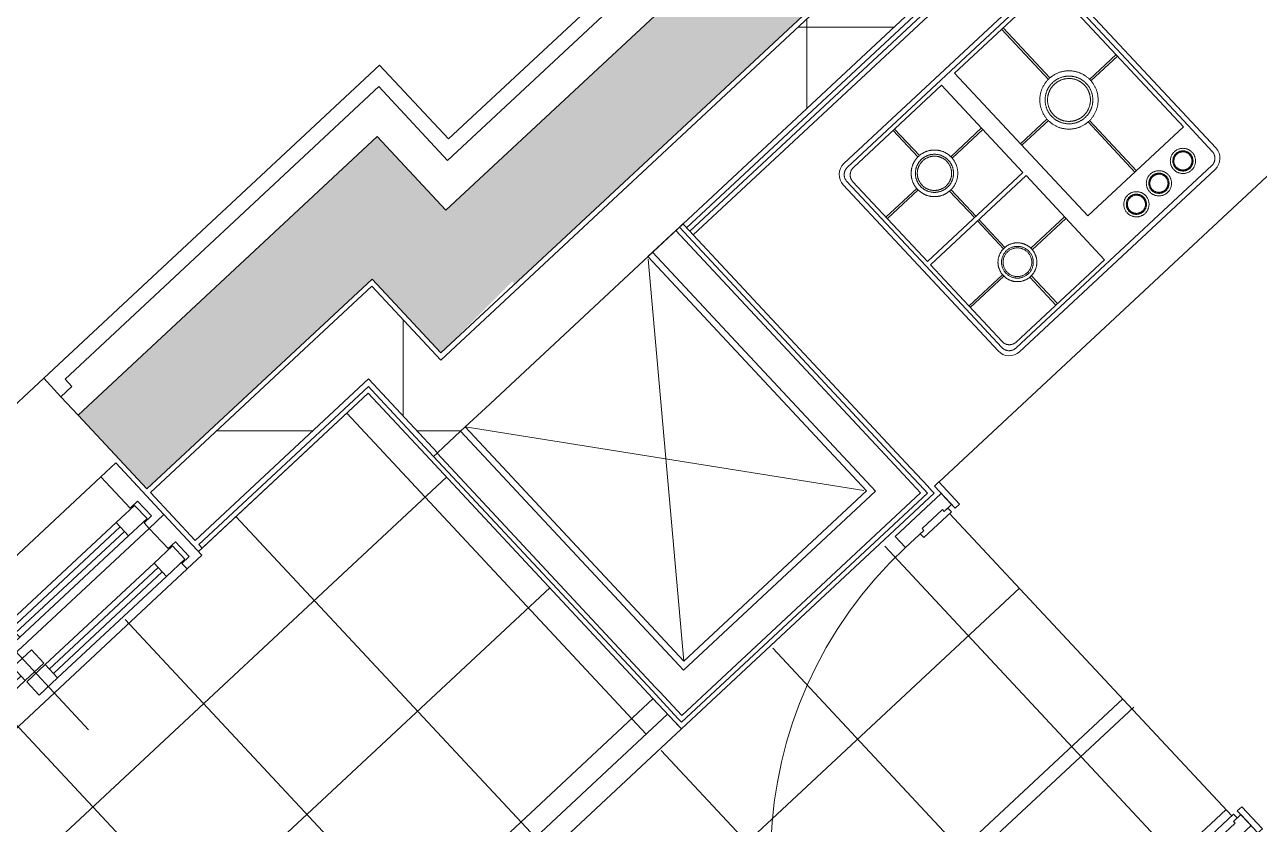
# Model space of a CAD drawing. Header units: millimetres. Extents: x -71377 to 516042, y -145869 to 441446.
# Drawn here: x 219065 to 221511, y 181467 to 183052 of the extents above; entities that cross this region are included whole.
import ezdxf

# ---------------------------------------------------------------- set-up
doc = ezdxf.new("R2010")
doc.units = ezdxf.units.MM
doc.header["$LTSCALE"] = 1000
doc.linetypes.add('_점선_S_', pattern=[1.6, 0.8, -0.8])
doc.linetypes.add('_점선_XS_', pattern=[1.15, 0.6, -0.55])
for name, color, linetype, lineweight in [('A-door', 4, 'Continuous', 5), ('A-door-hdln', 8, 'Continuous', 5), ('A-ele-8', 8, 'Continuous', 5), ('A-fnsh', 5, 'Continuous', 5), ('A-fnsh-4', 4, 'Continuous', 5), ('A-fnsh_7', 7, 'Continuous', 5), ('A-furn', 6, 'Continuous', 5), ('A-furn-hdln', 8, '_점선_XS_', 5), ('A-glas', 5, 'Continuous', 5), ('A-hat', 251, 'Continuous', 5), ('A-insu', 251, 'Continuous', 5), ('A-wind', 4, 'Continuous', 5), ('A-wind-hdln', 8, 'Continuous', 5), ('A_cwall', 2, 'Continuous', 5), ('A_fnsh', 5, 'Continuous', 5), ('A_fnsh-4', 4, 'Continuous', 5), ('AA_발코니선', 4, '_점선_S_', 5), ('AA_오픈', 8, '_점선_S_', 5)]:
    doc.layers.add(name, color=color, linetype=linetype, lineweight=lineweight)
pattern_1 = [(0, (-96985.9, -23353.2), (0, 800), []), (90, (-96985.9, -23353.2), (-800, 5e-14), [])]

# ---------------------------------------------------------------- blocks, each defined once
blk = doc.blocks.new('3D_주방_하부장_ㅡ자형_ - _A_주방_59A_-1939500-지반층 배치도')
at = {"layer": 'A-furn'}
for p, q in [((141.2, 1648.7), (-1268.8, 1648.7)), ((-1268.8, 1648.7), (141.2, 1648.7)), ((-953.8, 1538.7), (-423.8, 1538.7)), ((-983.8, 1058.7), (-983.8, 1508.7)), ((-393.8, 1508.7), (-393.8, 1058.7)), ((-423.8, 1028.7), (-953.8, 1028.7)), ((-1246.8, 948.7), (1951.2, 948.7)), ((1951.2, 948.7), (-1246.8, 948.7))]:
    blk.add_line(p, q, dxfattribs=at)
for centre, start, end in [((-953.8, 1508.7), 90, 180), ((-953.8, 1058.7), 180, 270), ((-423.8, 1058.7), 270, 360)]:
    blk.add_arc(centre, 30, start, end, dxfattribs=at)
at = {"layer": 'A-furn-hdln'}
for p, q in [((-659.8, 1528.7), (-953.8, 1528.7)), ((-945.4, 1520.3), (-706.3, 1520.3)), ((-837.9, 1448.3), (-837.9, 1520.3)), ((-833.9, 1448.3), (-833.9, 1520.3)), ((-706.3, 1520.3), (-706.3, 1284)), ((-432.2, 1520.3), (-671.3, 1520.3)), ((-671.3, 1520.3), (-671.3, 1133.2)), ((-423.8, 1528.7), (-659.8, 1528.7)), ((-543.8, 1384.5), (-543.8, 1520.3)), ((-539.8, 1384.5), (-539.8, 1520.3)), ((-973.8, 1279.6), (-973.8, 1508.7)), ((-965.4, 1284), (-965.4, 1500.3)), ((-412.2, 1133.2), (-412.2, 1500.3)), ((-403.8, 1128.8), (-403.8, 1508.7)), ((-882, 1404.2), (-965.4, 1404.2)), ((-882, 1400.2), (-965.4, 1400.2)), ((-789.7, 1404.2), (-706.3, 1404.2)), ((-789.7, 1400.2), (-706.3, 1400.2)), ((-837.9, 1356), (-837.9, 1284)), ((-833.9, 1356), (-833.9, 1284)), ((-599.5, 1328.8), (-671.3, 1328.8)), ((-599.5, 1324.8), (-671.3, 1324.8)), ((-484.1, 1328.8), (-412.2, 1328.8)), ((-484.1, 1324.8), (-412.2, 1324.8)), ((-973.8, 1058.7), (-973.8, 1279.6)), ((-706.3, 1284), (-965.4, 1284)), ((-965.4, 1067.1), (-965.4, 1275.2)), ((-965.4, 1275.2), (-706.3, 1275.2)), ((-837.9, 1199.6), (-837.9, 1275.2)), ((-833.9, 1199.6), (-833.9, 1275.2)), ((-706.3, 1275.2), (-706.3, 1047.1)), ((-543.8, 1269), (-543.8, 1133.2)), ((-539.8, 1269), (-539.8, 1133.2)), ((-874.3, 1163.2), (-965.4, 1163.2)), ((-874.3, 1159.2), (-965.4, 1159.2)), ((-797.4, 1163.2), (-706.3, 1163.2)), ((-797.4, 1159.2), (-706.3, 1159.2)), ((-671.3, 1133.2), (-412.2, 1133.2)), ((-403.8, 1058.7), (-403.8, 1128.8)), ((-837.9, 1122.7), (-837.9, 1047.1)), ((-833.9, 1122.7), (-833.9, 1047.1)), ((-953.8, 1038.7), (-659.8, 1038.7)), ((-706.3, 1047.1), (-945.4, 1047.1)), ((-659.8, 1038.7), (-423.8, 1038.7))]:
    blk.add_line(p, q, dxfattribs=at)
for centre, radius in [((-835.9, 1402.2), 46.2), ((-835.9, 1402.2), 37.8), ((-835.9, 1402.2), 34), ((-541.8, 1326.8), 57.8), ((-541.8, 1326.8), 47.3), ((-541.8, 1326.8), 42.5), ((-835.9, 1161.2), 38.5), ((-835.9, 1161.2), 38.5), ((-835.9, 1161.2), 31.5), ((-835.9, 1161.2), 28.4), ((-585.1, 1084.4), 25), ((-585.1, 1084.4), 20), ((-585.1, 1084.4), 18), ((-524.1, 1084.4), 25), ((-524.1, 1084.4), 20), ((-524.1, 1084.4), 18), ((-459.1, 1084.4), 25), ((-459.1, 1084.4), 20), ((-459.1, 1084.4), 18)]:
    blk.add_circle(centre, radius, dxfattribs=at)
for centre, start, end in [((-953.8, 1508.7), 90, 180), ((-945.4, 1500.3), 90, 180), ((-953.8, 1058.7), 180, 270), ((-945.4, 1067.1), 180, 270), ((-423.8, 1058.7), 270, 360)]:
    blk.add_arc(centre, 20, start, end, dxfattribs=at)
blk = doc.blocks.new('세대외여닫이문 - _A_ABS_9x23-V41-지반층 배치도')
at = {"layer": 'A-door'}
for p, q in [((-470, 77), (-410, 77)), ((-470, 65), (-470, 77)), ((-410, 77), (-410, 65)), ((410, 77), (470, 77)), ((410, 65), (410, 77)), ((470, 77), (470, 65)), ((-410, 65), (-470, 65)), ((-450, 65), (-420, 65)), ((-450, -60), (-450, 65)), ((-420, 65), (-420, 45)), ((-420, 45), (-420, 55)), ((-420, 55), (-410, 55)), ((-410, 55), (-410, -20)), ((470, 65), (410, 65)), ((410, 55), (420, 55)), ((410, -20), (410, 55)), ((420, 65), (450, 65)), ((420, 45), (420, 65)), ((420, 55), (420, 45)), ((450, 65), (450, -60)), ((-425, 45), (-425, -10)), ((-420, 45), (-425, 45)), ((-425, 45), (-420, 45)), ((-425, -10), (-425, 45)), ((420, 45), (425, 45)), ((425, 45), (420, 45)), ((425, 45), (425, -10)), ((425, -10), (425, 45)), ((-425, -10), (-420, -10)), ((-420, -10), (-425, -10)), ((-420, -10), (-420, -60)), ((-420, -20), (-420, -10)), ((-410, -20), (-420, -20)), ((420, -20), (410, -20)), ((420, -10), (420, -20)), ((425, -10), (420, -10)), ((420, -10), (425, -10)), ((420, -60), (420, -10)), ((-420, -60), (-450, -60)), ((380, -60), (380, -900)), ((380, -60), (420, -60)), ((420, -60), (420, -900)), ((450, -60), (420, -60)), ((380, -900), (420, -900))]:
    blk.add_line(p, q, dxfattribs=at)
at = {"layer": 'A-door-hdln'}
for p, q in [((-420, 45), (-420, 65)), ((-420, 55), (-420, 45)), ((-410, 55), (-420, 55)), ((420, 55), (410, 55)), ((420, 65), (420, 45)), ((-425, 45), (-420, 45)), ((-420, 45), (-425, 45)), ((425, 45), (420, 45)), ((420, 45), (425, 45)), ((-420, -10), (-425, -10)), ((-425, -10), (-420, -10)), ((-420, -60), (-420, -10)), ((-420, -10), (-420, -20)), ((-420, -20), (-410, -20)), ((410, -20), (420, -20)), ((420, -10), (425, -10)), ((420, -20), (420, -10)), ((420, -10), (420, -60)), ((425, -10), (420, -10)), ((320, -820), (320, -640)), ((320, -640), (340, -640)), ((340, -640), (340, -800)), ((480, -640), (460, -640)), ((460, -640), (460, -800)), ((480, -820), (480, -640)), ((370, -780), (380, -780)), ((370, -840), (370, -780)), ((380, -780), (380, -840)), ((420, -780), (420, -840)), ((430, -780), (420, -780)), ((430, -840), (430, -780)), ((340, -800), (370, -800)), ((460, -800), (430, -800)), ((370, -820), (320, -820)), ((430, -820), (480, -820)), ((380, -840), (370, -840)), ((420, -840), (430, -840))]:
    blk.add_line(p, q, dxfattribs=at)
blk.add_arc((420, -60), 840, 180, 270, dxfattribs=at)
blk = doc.blocks.new('미서기창__이중창_ - _A_PW_8X6-2150790-지반층 배치도')
at = {"layer": 'A-glas'}
for p, q in [((-320, 66), (-25, 66)), ((-320, 54), (-25, 54)), ((25, 26), (320, 26)), ((25, 14), (320, 14)), ((-320, -44), (-25, -44)), ((-320, -56), (-25, -56)), ((25, -84), (320, -84)), ((25, -96), (320, -96))]:
    blk.add_line(p, q, dxfattribs=at)
at = {"layer": 'A-wind'}
for p, q in [((-400, -15), (-400, 95)), ((-400, 95), (-360, 95)), ((-360, 80), (-380, 80)), ((-380, 80), (-380, 40)), ((-320, 78), (-370, 78)), ((-370, 78), (-370, 42)), ((-360, 95), (-360, 80)), ((-320, 42), (-320, 78)), ((25, 78), (-25, 78)), ((-25, 78), (-25, 42)), ((25, 42), (25, 78)), ((400, 95), (360, 95)), ((360, 95), (360, 40)), ((400, -15), (400, 95)), ((-380, 40), (-360, 40)), ((-370, 42), (-320, 42)), ((-360, 40), (-360, -15)), ((-25, 42), (25, 42)), ((25, 38), (-25, 38)), ((-25, 38), (-25, 2)), ((25, 2), (25, 38)), ((370, 38), (320, 38)), ((320, 38), (320, 2)), ((360, 40), (380, 40)), ((370, 2), (370, 38)), ((380, 40), (380, 0)), ((-25, 2), (25, 2)), ((320, 2), (370, 2)), ((380, 0), (360, 0)), ((360, 0), (360, -15)), ((-360, -15), (-400, -15)), ((-400, -15), (-400, -155)), ((-360, -30), (-360, -15)), ((400, -15), (360, -15)), ((360, -15), (360, -70)), ((400, -155), (400, -15)), ((-380, -70), (-380, -30)), ((-380, -30), (-360, -30)), ((-320, -32), (-370, -32)), ((-370, -32), (-370, -68)), ((-320, -68), (-320, -32)), ((25, -32), (-25, -32)), ((-25, -32), (-25, -68)), ((25, -68), (25, -32)), ((-360, -70), (-380, -70)), ((-370, -68), (-320, -68)), ((-360, -155), (-360, -70)), ((-25, -68), (25, -68)), ((25, -72), (-25, -72)), ((-25, -72), (-25, -108)), ((25, -108), (25, -72)), ((370, -72), (320, -72)), ((320, -72), (320, -108)), ((360, -70), (380, -70)), ((370, -108), (370, -72)), ((380, -70), (380, -110)), ((-25, -108), (25, -108)), ((320, -108), (370, -108)), ((380, -110), (360, -110)), ((360, -110), (360, -155)), ((-400, -155), (-360, -155)), ((360, -155), (400, -155))]:
    blk.add_line(p, q, dxfattribs=at)
at = {"layer": 'A-wind-hdln'}
for p, q in [((0, -255), (0, 195)), ((360, 95), (-360, 95)), ((-320, 78), (-25, 78)), ((-320, 42), (-25, 42)), ((25, 38), (320, 38)), ((25, 2), (320, 2)), ((360, -15), (-360, -15)), ((-320, -32), (-25, -32)), ((-320, -68), (-25, -68)), ((25, -72), (320, -72)), ((25, -108), (320, -108)), ((-360, -155), (360, -155))]:
    blk.add_line(p, q, dxfattribs=at)
blk = doc.blocks.new('대장2_59A_1층_rvt-5-지반층 배치도')
at = {"layer": 'A-hat'}
h = blk.add_hatch(dxfattribs=at)
h.set_pattern_fill('FP_45', color=256, style=0, pattern_type=2)
h.set_pattern_definition(pattern_1)
h.paths.add_polyline_path([(-42977.4, -85010.7), (-41562.3, -83691), (-41650.9, -83595.9), (-43066.1, -84915.6)])
h.paths.add_polyline_path([(-40830.9, -83009), (-40216.6, -82436.1), (-40305.2, -82341), (-40919.6, -82913.9)])
h = blk.add_hatch(dxfattribs=at)
h.set_pattern_fill('FP_45', color=256, style=0, pattern_type=2)
h.set_pattern_definition(pattern_1)
h.paths.add_polyline_path([(-43072.5, -85099.3), (-42977.4, -85010.7), (-43202.5, -84769.3), (-43297.6, -84858), (-43208.9, -84953)])
h = blk.add_hatch(dxfattribs=at)
h.set_pattern_fill('FP_45', color=256, style=0, pattern_type=2)
h.set_pattern_definition(pattern_1)
h.paths.add_polyline_path([(-44474.1, -86132.9), (-44152.3, -85832.8), (-44241, -85737.7), (-44562.8, -86037.8)])
h.paths.add_polyline_path([(-43552.6, -85273.6), (-43208.9, -84953), (-43297.6, -84858), (-43641.3, -85178.5)])
h = blk.add_hatch(dxfattribs=at)
h.set_pattern_fill('FP_112', color=256, style=0, pattern_type=2)
h.set_pattern_definition([(313, (-43161.4, -86125.67), (219.406, 204.6), []), (43, (-43161.4, -86125.67), (-204.6, 219.406), [])])
h.paths.add_polyline_path([(-43097.9, -87447.5), (-42615.2, -86997.3), (-42778.9, -86821.8), (-42457.1, -86521.7), (-42982.2, -85958.6), (-42616.5, -85617.6), (-43209.9, -84981.3), (-44380.1, -86072.5), (-43099.6, -87445.7)])
h = blk.add_hatch(dxfattribs=at)
h.set_pattern_fill('FP_113', color=256, style=0, pattern_type=2)
h.set_pattern_definition([(43, (-42289.53, -86180.9), (-204.6, 219.406), []), (133, (-42289.53, -86180.9), (-219.406, -204.6), [])])
h.paths.add_polyline_path([(-42585.9, -86970.1), (-41488.9, -85947.1), (-41516.2, -85904.1), (-41468.7, -85873.5), (-41461.3, -85866.6), (-41471.3, -85848.6), (-41551.8, -85923.6), (-41572.2, -85901.7), (-41492, -85826.4), (-41499.4, -85833.7), (-41498.6, -85819.4), (-42057.8, -85219.6), (-42064.9, -85212.1), (-42075.7, -85215.7), (-42145.1, -85287.4), (-42165.6, -85265.4), (-42925.7, -85960.6), (-42407.6, -86530.3), (-42722.3, -86823.8), (-42587.5, -86968.4)])
at = {"layer": 'A-ele-8'}
blk.add_line((-43545.5, -85281.3), (-43539, -85288.2), dxfattribs=at)
at = {"layer": 'A-fnsh'}
for p, q in [((-43209.9, -84981.3), (-43546.3, -85295)), ((-43087.1, -85113), (-43209.9, -84981.3)), ((-42057.8, -85219.6), (-41498.6, -85819.4)), ((-42982.2, -85958.6), (-42616.5, -85617.6))]:
    blk.add_line(p, q, dxfattribs=at)
at = {"layer": 'A-fnsh-4'}
for p, q in [((-42160, -85116.7), (-42593.1, -84652.3)), ((-43072.5, -85099.3), (-43026.8, -85056.7)), ((-43026.8, -85056.7), (-43072.5, -85099.3)), ((-42647.1, -85570.9), (-43080.2, -85106.5)), ((-42160, -85116.7), (-42108.2, -85172.3)), ((-42101.7, -85179.2), (-42588.8, -85633.4)), ((-42108.2, -85172.3), (-42101.7, -85179.2)), ((-42595.3, -85626.5), (-42647.1, -85570.9)), ((-42588.8, -85633.4), (-42595.3, -85626.5))]:
    blk.add_line(p, q, dxfattribs=at)
at = {"layer": 'A-fnsh_7'}
for p, q in [((-42982.2, -85958.6), (-42616.5, -85617.6)), ((-42602.2, -85632.9), (-42589.3, -85646.8)), ((-42589.3, -85646.8), (-42925.7, -85960.6))]:
    blk.add_line(p, q, dxfattribs=at)
at = {"layer": 'A-insu'}
for p, q in [((-41650.9, -83595.9), (-43066.1, -84915.6)), ((-42977.4, -85010.7), (-41562.3, -83691)), ((-42600, -84658.7), (-42646.5, -84702)), ((-43202.5, -84769.3), (-43297.6, -84858)), ((-43066.1, -84915.6), (-43202.5, -84769.3)), ((-43297.6, -84858), (-43641.3, -85178.5)), ((-43552.6, -85273.6), (-43208.9, -84953)), ((-43208.9, -84953), (-43072.5, -85099.3)), ((-43017.6, -85048.2), (-42977.4, -85010.7)), ((-43072.5, -85099.3), (-43073.2, -85100)), ((-43641.3, -85178.5), (-43552.6, -85273.6))]:
    blk.add_line(p, q, dxfattribs=at)
at = {"layer": 'A_fnsh'}
blk.add_line((-42565.7, -84667.7), (-41541.8, -83712.9), dxfattribs=at)
at = {"layer": 'A_fnsh-4'}
for p, q in [((-41555.1, -83698.7), (-42579, -84653.5)), ((-41548.6, -83705.6), (-42572.5, -84660.4)), ((-42572.5, -84660.4), (-41548.6, -83705.6)), ((-42593.1, -84652.3), (-42600, -84658.7)), ((-42167, -85123.2), (-42600, -84658.7)), ((-42586.2, -84645.8), (-42593.1, -84652.3)), ((-42572.5, -84660.4), (-42586.2, -84645.8)), ((-42579, -84653.5), (-42572.5, -84660.4)), ((-42572.5, -84660.4), (-42565.7, -84667.7)), ((-42153.1, -85110.2), (-42565.7, -84667.7)), ((-42646.5, -84702), (-42655.6, -84710.6)), ((-42655.6, -84710.6), (-42222.6, -85175)), ((-42213.4, -85166.5), (-42646.5, -84702)), ((-43209.4, -84967.9), (-43545.5, -85281.3)), ((-43539, -85288.2), (-43209.9, -84981.3)), ((-43209.9, -84981.3), (-43087.1, -85113)), ((-43202.9, -84974.8), (-43209.4, -84967.9)), ((-43080.2, -85106.5), (-43202.9, -84974.8)), ((-43026.8, -85056.7), (-43017.6, -85048.2)), ((-43017.6, -85048.2), (-43026.8, -85056.7)), ((-42593.7, -85521.1), (-43026.8, -85056.7)), ((-42584.6, -85512.6), (-43017.6, -85048.2)), ((-43073.2, -85100), (-43080.2, -85106.5)), ((-42640.2, -85564.4), (-43073.2, -85100)), ((-43087.1, -85113), (-42654.1, -85577.4)), ((-42167, -85123.2), (-42158.5, -85132.3)), ((-42144.6, -85119.3), (-42153.1, -85110.2)), ((-42101.2, -85165.8), (-42144.6, -85119.3)), ((-42158.5, -85132.3), (-42115.1, -85178.7)), ((-42589.3, -85646.8), (-42088.3, -85179.7)), ((-42115.1, -85178.7), (-42588.3, -85620)), ((-42204.9, -85175.6), (-42585.2, -85530.2)), ((-42222.6, -85175), (-42584.6, -85512.6)), ((-42213.4, -85166.5), (-42204.9, -85175.6)), ((-42094.8, -85172.7), (-42101.2, -85165.8)), ((-42088.3, -85179.7), (-42094.8, -85172.7)), ((-43545.5, -85281.3), (-43539, -85288.2)), ((-42585.2, -85530.2), (-42593.7, -85521.1)), ((-42631.6, -85573.5), (-42640.2, -85564.4)), ((-42654.1, -85577.4), (-42645.5, -85586.5)), ((-42645.5, -85586.5), (-42602.2, -85632.9)), ((-42588.3, -85620), (-42631.6, -85573.5)), ((-42602.2, -85632.9), (-42595.7, -85639.9)), ((-42595.7, -85639.9), (-42589.3, -85646.8))]:
    blk.add_line(p, q, dxfattribs=at)
at = {"layer": 'AA_발코니선'}
blk.add_line((-39352.4, -83421.5), (-41963.3, -85856.2), dxfattribs=at)
at = {"layer": 'AA_오픈'}
for p, q in [((-42584.6, -85512.6), (-42655.6, -84710.6)), ((-43017.6, -85048.2), (-42222.6, -85175))]:
    blk.add_line(p, q, dxfattribs=at)
at = {"layer": 'A-door-hdln', "rotation": 313.0000012484766}
blk.add_blockref('세대외여닫이문 - _A_ABS_9x23-V41-지반층 배치도', (-41814.8, -85553.6), dxfattribs=at)
at = {"layer": 'A-furn', "rotation": 43.00000124847625}
blk.add_blockref('3D_주방_하부장_ㅡ자형_ - _A_주방_59A_-1939500-지반층 배치도', (-40520.1, -85000.9), dxfattribs=at)
at = {"layer": 'A-wind-hdln', "rotation": 223.0000012484766}
blk.add_blockref('미서기창__이중창_ - _A_PW_8X6-2150790-지반층 배치도', (-43896.8, -85505.7), dxfattribs=at)

msp = doc.modelspace()

# ---------------------------------------------------------------- hatches: boundary and pattern name
at = {"layer": 'A-hat'}
for points in [[(220036.1, 182538.1), (221297.7, 183714.5), (221161.3, 183860.8), (219899.7, 182684.4), (220031.3, 182543.2)], [(219889.8, 182401.7), (220031.3, 182543.2), (219763.3, 182830.6), (219617, 182694.2), (219757.8, 182543.2)], [(219307.3, 182131.9), (219753.4, 182548), (219617, 182694.2), (219170.9, 182278.2), (219259.1, 182183.6)]]:
    msp.add_hatch(color=256, dxfattribs=at).paths.add_polyline_path(points)

# ---------------------------------------------------------------- linework, layer by layer
at = {"layer": 'A-ele-8'}
msp.add_line((218503, 181792.1), (219102.7, 182351.3), dxfattribs=at)
at = {"layer": 'A-insu'}
for p, q in [((219899.7, 182684.4), (221161.3, 183860.8)), ((219170.9, 182278.2), (219763.3, 182830.6)), ((219763.3, 182830.6), (219899.7, 182684.4)), ((219136.8, 182314.8), (219170.9, 182278.2))]:
    msp.add_line(p, q, dxfattribs=at)
at = {"layer": 'A_cwall'}
for p, q in [((221161.3, 183860.8), (219899.7, 182684.4)), ((219889.8, 182401.7), (221297.7, 183714.5)), ((219763.3, 182830.6), (219170.9, 182278.2)), ((219899.7, 182684.4), (219763.3, 182830.6)), ((219307.3, 182131.9), (219753.4, 182548)), ((219753.4, 182548), (219889.8, 182401.7)), ((219170.9, 182278.2), (219307.3, 182131.9))]:
    msp.add_line(p, q, dxfattribs=at)
at = {"layer": 'A_fnsh-4'}
for p, q in [((221093.1, 183933.9), (219904.6, 182825.7)), ((221091.6, 183891.5), (219903.1, 182783.3)), ((219768.2, 182972), (219102.7, 182351.3)), ((219904.6, 182825.7), (219768.2, 182972)), ((219766.7, 182929.6), (219145.1, 182349.9)), ((219903.1, 182783.3), (219766.7, 182929.6)), ((219102.7, 182351.3), (219136.8, 182314.8)), ((219145.1, 182349.9), (219158.7, 182335.2)), ((219136.8, 182314.8), (219158.7, 182335.2))]:
    msp.add_line(p, q, dxfattribs=at)

# ---------------------------------------------------------------- block references
msp.add_blockref('대장2_59A_1층_rvt-5-지반층 배치도', (262955.4, 267303.1))

doc.saveas('drawing.dxf')
